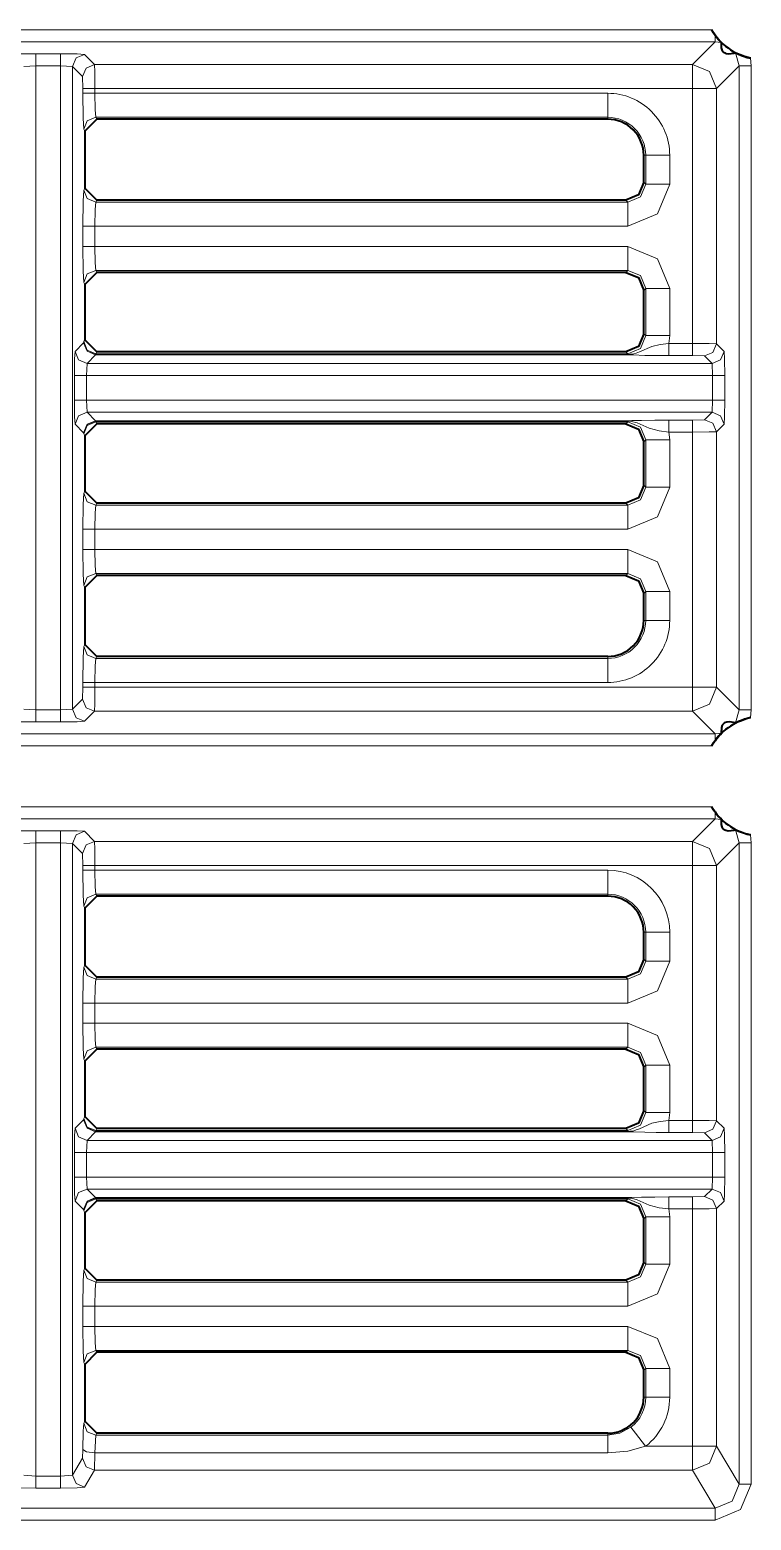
# Model space of a CAD drawing. Header units: millimetres. Extents: x 0 to 2941, y -405 to 1422.
# Drawn here: x 1168.6 to 1198.6, y 423.7 to 485.7 of the extents above; entities that cross this region are included whole.
import ezdxf

# ---------------------------------------------------------------- set-up
doc = ezdxf.new("R2010")
doc.units = ezdxf.units.MM
doc.layers.add('FINE', color=9, linetype='Continuous')
doc.layers.add('OUTLINE', color=7, linetype='Continuous')

msp = doc.modelspace()

# ---------------------------------------------------------------- linework, layer by layer
at = {"layer": 'FINE', "lineweight": 9}
for p, q in [((1196.909, 485.677), (1142.329, 485.677)), ((1142.329, 485.177), (1197.054, 485.177)), ((1169.829, 484.679), (1168.804, 484.679)), ((1197.054, 485.177), (1196.11, 484.234)), ((1197.054, 485.177), (1197.309, 485.144)), ((1168.304, 484.154), (1168.804, 484.179)), ((1169.829, 484.179), (1170.329, 484.154)), ((1170.329, 484.154), (1170.749, 483.734)), ((1170.329, 457.427), (1170.329, 484.154)), ((1196.11, 484.234), (1171.249, 484.234)), ((1170.749, 483.734), (1170.762, 483.234)), ((1170.762, 483.234), (1170.762, 483.039)), ((1171.262, 483.234), (1196.11, 483.234)), ((1171.262, 483.039), (1171.262, 483.234)), ((1192.585, 483.039), (1171.262, 483.039)), ((1196.11, 483.234), (1196.11, 472.634)), ((1197.11, 472.621), (1197.11, 483.234)), ((1170.799, 481.54), (1170.84, 481.458)), ((1171.299, 482.04), (1192.585, 482.04)), ((1171.34, 481.959), (1171.299, 482.04)), ((1192.585, 482.04), (1192.585, 481.959)), ((1194.085, 480.459), (1194.166, 480.459)), ((1194.166, 480.459), (1194.166, 479.261)), ((1195.165, 479.261), (1195.165, 480.459)), ((1170.84, 479.093), (1170.799, 479.011)), ((1194.166, 479.261), (1194.085, 479.342)), ((1171.299, 478.512), (1171.34, 478.593)), ((1193.417, 478.512), (1171.299, 478.512)), ((1193.336, 478.593), (1193.417, 478.512)), ((1170.762, 477.513), (1170.762, 476.673)), ((1171.262, 477.513), (1193.417, 477.513)), ((1171.262, 476.673), (1171.262, 477.513)), ((1193.417, 476.673), (1171.262, 476.673)), ((1171.299, 475.675), (1193.417, 475.675)), ((1171.34, 475.593), (1171.299, 475.675)), ((1193.417, 475.675), (1193.336, 475.593)), ((1170.799, 475.175), (1170.84, 475.093)), ((1195.134, 472.634), (1195.165, 472.961)), ((1171.291, 472.18), (1171.299, 472.212)), ((1193.417, 472.18), (1171.291, 472.18)), ((1171.299, 472.212), (1171.34, 472.293)), ((1193.417, 472.212), (1171.299, 472.212)), ((1193.336, 472.293), (1193.417, 472.212)), ((1196.11, 472.634), (1195.134, 472.634)), ((1197.425, 472.306), (1197.11, 472.621)), ((1170.908, 471.306), (1170.934, 471.806)), ((1196.926, 471.806), (1170.934, 471.806)), ((1195.134, 472.134), (1196.11, 472.134)), ((1196.11, 472.134), (1196.61, 472.121)), ((1196.61, 472.121), (1196.926, 471.806)), ((1196.926, 471.806), (1196.951, 471.306)), ((1170.409, 471.306), (1170.409, 470.281)), ((1170.908, 471.306), (1196.951, 471.306)), ((1170.908, 470.281), (1170.908, 471.306)), ((1196.951, 471.306), (1196.951, 470.281)), ((1197.451, 470.281), (1197.451, 471.306)), ((1196.951, 470.281), (1170.908, 470.281)), ((1170.934, 469.781), (1170.908, 470.281)), ((1196.926, 469.781), (1196.61, 469.465)), ((1196.951, 470.281), (1196.926, 469.781)), ((1170.434, 469.281), (1170.791, 468.924)), ((1193.417, 469.423), (1171.291, 469.423)), ((1171.291, 469.407), (1193.417, 469.407)), ((1171.299, 469.375), (1171.291, 469.407)), ((1171.299, 469.375), (1193.417, 469.375)), ((1171.34, 469.293), (1171.299, 469.375)), ((1193.417, 469.375), (1193.336, 469.293)), ((1196.11, 469.453), (1195.134, 469.453)), ((1196.61, 469.465), (1196.11, 469.453)), ((1197.11, 468.966), (1197.425, 469.281)), ((1170.791, 468.924), (1170.799, 468.875)), ((1170.799, 468.875), (1170.84, 468.793)), ((1194.085, 468.545), (1194.166, 468.626)), ((1194.166, 468.626), (1194.166, 466.661)), ((1195.134, 468.953), (1196.11, 468.953)), ((1196.11, 468.953), (1196.11, 458.347)), ((1194.166, 466.661), (1194.085, 466.742)), ((1171.299, 465.912), (1171.34, 465.993)), ((1193.336, 465.993), (1193.417, 465.912)), ((1193.417, 465.912), (1171.299, 465.912)), ((1171.262, 464.913), (1193.417, 464.913)), ((1171.262, 464.073), (1171.262, 464.913)), ((1193.417, 464.073), (1171.262, 464.073)), ((1171.34, 462.993), (1171.299, 463.075)), ((1171.299, 463.075), (1193.417, 463.075)), ((1193.417, 463.075), (1193.336, 462.993)), ((1170.799, 462.576), (1170.84, 462.493)), ((1194.085, 462.244), (1194.166, 462.326)), ((1194.166, 462.326), (1194.166, 461.122)), ((1194.166, 461.122), (1194.085, 461.122)), ((1170.84, 460.122), (1170.799, 460.04)), ((1171.299, 459.541), (1171.34, 459.622)), ((1192.585, 459.541), (1171.299, 459.541)), ((1192.585, 459.622), (1192.585, 459.541)), ((1171.262, 458.543), (1192.585, 458.543)), ((1171.262, 458.347), (1171.262, 458.543)), ((1196.11, 458.347), (1171.262, 458.347)), ((1168.804, 457.402), (1168.304, 457.427)), ((1170.329, 457.427), (1169.829, 457.402)), ((1170.749, 457.847), (1170.329, 457.427)), ((1170.829, 456.927), (1171.249, 457.347)), ((1171.249, 457.347), (1196.11, 457.347)), ((1196.11, 457.347), (1197.054, 456.403)), ((1198.054, 457.403), (1197.896, 456.864)), ((1198.518, 457.08), (1198.554, 457.403)), ((1168.804, 456.902), (1169.829, 456.902)), ((1197.309, 456.436), (1197.054, 456.403)), ((1142.329, 455.904), (1196.909, 455.904)), ((1196.909, 453.377), (1142.329, 453.377)), ((1142.329, 452.877), (1197.054, 452.877)), ((1169.829, 452.379), (1168.804, 452.379)), ((1171.249, 451.933), (1170.829, 452.354)), ((1197.054, 452.877), (1196.11, 451.933)), ((1197.054, 452.877), (1197.309, 452.844)), ((1197.896, 452.417), (1198.054, 451.878)), ((1168.304, 451.854), (1168.804, 451.879)), ((1168.804, 425.544), (1168.804, 451.879)), ((1168.804, 451.879), (1169.829, 451.879)), ((1169.829, 451.879), (1169.829, 425.544)), ((1169.829, 451.879), (1170.329, 451.854)), ((1170.329, 451.854), (1170.749, 451.434)), ((1170.329, 425.586), (1170.329, 451.854)), ((1196.11, 451.933), (1171.249, 451.933)), ((1197.11, 450.934), (1198.054, 451.878)), ((1198.054, 451.878), (1198.054, 425.213)), ((1198.554, 451.878), (1198.518, 452.201)), ((1198.554, 425.213), (1198.554, 451.878)), ((1170.749, 451.434), (1170.762, 450.934)), ((1170.762, 450.934), (1170.762, 450.739)), ((1171.262, 450.739), (1171.262, 450.934)), ((1192.585, 450.739), (1171.262, 450.739)), ((1197.11, 440.321), (1197.11, 450.934)), ((1170.799, 449.241), (1170.84, 449.158)), ((1171.299, 449.74), (1192.585, 449.74)), ((1171.34, 449.659), (1171.299, 449.74)), ((1192.585, 449.74), (1192.585, 449.659)), ((1194.085, 448.158), (1194.166, 448.158)), ((1194.166, 448.158), (1194.166, 446.961)), ((1195.165, 446.961), (1195.165, 448.158)), ((1170.84, 446.793), (1170.799, 446.711)), ((1194.166, 446.961), (1194.085, 447.042)), ((1170.762, 445.213), (1170.762, 444.373)), ((1171.262, 445.213), (1193.417, 445.213)), ((1171.262, 444.373), (1171.262, 445.213)), ((1193.417, 444.373), (1171.262, 444.373)), ((1171.299, 443.375), (1193.417, 443.375)), ((1171.34, 443.294), (1171.299, 443.375)), ((1193.417, 443.375), (1193.336, 443.294)), ((1170.799, 442.875), (1170.84, 442.793)), ((1194.085, 442.544), (1194.166, 442.626)), ((1194.166, 442.626), (1194.166, 440.661)), ((1195.165, 440.661), (1195.165, 442.626)), ((1194.166, 440.661), (1194.085, 440.742)), ((1195.134, 440.334), (1195.165, 440.661)), ((1170.791, 440.363), (1170.434, 440.006)), ((1170.799, 440.411), (1170.791, 440.363)), ((1170.84, 440.493), (1170.799, 440.411)), ((1171.299, 439.912), (1171.34, 439.993)), ((1193.336, 439.993), (1193.417, 439.912)), ((1196.11, 440.334), (1195.134, 440.334)), ((1197.425, 440.006), (1197.11, 440.321)), ((1170.908, 439.006), (1170.934, 439.506)), ((1170.934, 439.506), (1171.291, 439.863)), ((1171.291, 439.88), (1171.299, 439.912)), ((1193.417, 439.88), (1171.291, 439.88)), ((1171.291, 439.863), (1193.417, 439.863)), ((1193.417, 439.912), (1171.299, 439.912)), ((1195.134, 439.834), (1196.11, 439.834)), ((1196.11, 439.834), (1196.61, 439.822)), ((1196.926, 439.506), (1196.951, 439.006)), ((1170.409, 439.006), (1170.409, 437.981)), ((1170.908, 439.006), (1196.951, 439.006)), ((1170.908, 437.981), (1170.908, 439.006)), ((1196.951, 439.006), (1196.951, 437.981)), ((1197.451, 437.981), (1197.451, 439.006)), ((1170.934, 437.481), (1170.908, 437.981)), ((1196.951, 437.981), (1170.908, 437.981)), ((1196.926, 437.481), (1196.61, 437.166)), ((1196.951, 437.981), (1196.926, 437.481)), ((1170.434, 436.981), (1170.791, 436.624)), ((1193.417, 437.124), (1171.291, 437.124)), ((1171.291, 437.107), (1193.417, 437.107)), ((1171.299, 437.075), (1171.291, 437.107)), ((1171.299, 437.075), (1193.417, 437.075)), ((1171.34, 436.993), (1171.299, 437.075)), ((1193.417, 437.075), (1193.336, 436.993)), ((1196.11, 437.153), (1195.134, 437.153)), ((1196.61, 437.166), (1196.11, 437.153)), ((1197.11, 436.666), (1197.425, 436.981)), ((1170.791, 436.624), (1170.799, 436.575)), ((1170.799, 436.575), (1170.84, 436.493)), ((1194.085, 436.244), (1194.166, 436.326)), ((1194.166, 436.326), (1194.166, 434.361)), ((1195.165, 436.326), (1195.134, 436.653)), ((1195.134, 436.653), (1196.11, 436.653)), ((1195.165, 434.361), (1195.165, 436.326)), ((1196.11, 436.653), (1196.11, 426.786)), ((1197.11, 426.786), (1197.11, 436.666)), ((1194.166, 434.361), (1194.085, 434.442)), ((1170.84, 434.193), (1170.799, 434.111)), ((1171.299, 433.612), (1171.34, 433.693)), ((1193.417, 433.612), (1171.299, 433.612)), ((1193.336, 433.693), (1193.417, 433.612)), ((1170.762, 432.613), (1170.762, 431.773)), ((1171.262, 431.773), (1171.262, 432.613)), ((1171.262, 432.613), (1193.417, 432.613)), ((1193.417, 431.773), (1171.262, 431.773)), ((1171.299, 430.775), (1193.417, 430.775)), ((1171.34, 430.693), (1171.299, 430.775)), ((1193.417, 430.775), (1193.336, 430.693)), ((1170.799, 430.275), (1170.84, 430.193)), ((1194.085, 429.944), (1194.166, 430.026)), ((1194.166, 430.026), (1194.166, 428.828)), ((1195.165, 428.828), (1195.165, 430.026)), ((1194.166, 428.828), (1194.085, 428.828)), ((1170.84, 427.828), (1170.797, 427.742)), ((1171.261, 426.515), (1171.297, 427.242)), ((1171.297, 427.242), (1171.34, 427.328)), ((1192.585, 427.242), (1171.297, 427.242)), ((1192.585, 427.328), (1192.585, 427.242)), ((1171.249, 425.787), (1171.261, 426.515)), ((1196.11, 426.786), (1194.162, 426.786)), ((1198.054, 425.213), (1197.11, 426.786)), ((1170.75, 426.287), (1170.329, 425.586)), ((1170.829, 425.087), (1171.249, 425.787)), ((1171.249, 425.787), (1196.11, 425.787)), ((1196.11, 425.787), (1197.055, 424.213)), ((1168.804, 425.544), (1168.304, 425.586)), ((1169.829, 425.544), (1168.804, 425.544)), ((1170.329, 425.586), (1169.829, 425.544)), ((1168.804, 425.044), (1169.829, 425.044)), ((1197.055, 424.213), (1142.329, 424.213)), ((1142.329, 423.713), (1197.055, 423.713))]:
    msp.add_line(p, q, dxfattribs=at)
for points in [[(1197.054, 485.455), (1197.054, 485.256), (1197.054, 485.177)], [(1168.804, 484.679), (1168.106, 484.672), (1167.804, 484.654)], [(1168.804, 484.179), (1168.804, 484.528), (1168.804, 484.679)], [(1169.829, 484.179), (1169.829, 484.528), (1169.829, 484.679)], [(1171.249, 484.234), (1170.829, 484.654), (1170.527, 484.672), (1169.829, 484.679)], [(1170.329, 484.154), (1170.476, 484.507), (1170.829, 484.654)], [(1197.896, 484.717), (1198.054, 484.178), (1198.205, 484.178), (1198.554, 484.178)], [(1169.829, 457.402), (1168.804, 457.402), (1168.804, 484.179)], [(1168.804, 484.179), (1169.829, 484.179), (1169.829, 457.402)], [(1170.749, 483.734), (1170.896, 484.087), (1171.249, 484.234)], [(1171.262, 483.234), (1171.258, 483.932), (1171.249, 484.234)], [(1197.11, 483.234), (1196.817, 483.941), (1196.11, 484.234)], [(1196.11, 483.234), (1196.11, 483.932), (1196.11, 484.234)], [(1197.11, 483.234), (1198.054, 484.178), (1198.054, 457.403)], [(1198.554, 457.403), (1198.554, 484.178), (1198.518, 484.501)], [(1170.762, 483.234), (1170.913, 483.234), (1171.262, 483.234)], [(1171.262, 483.039), (1170.913, 483.039), (1170.762, 483.039)], [(1170.762, 483.039), (1170.773, 482.006), (1170.799, 481.54)], [(1171.299, 482.04), (1171.273, 482.35), (1171.262, 483.039)], [(1192.585, 483.039), (1192.585, 482.35), (1192.585, 482.04)], [(1197.11, 483.234), (1196.808, 483.234), (1196.11, 483.234)], [(1171.299, 482.04), (1170.946, 481.893), (1170.799, 481.54)], [(1195.165, 480.459), (1194.476, 480.459), (1194.166, 480.459)], [(1170.799, 479.011), (1170.773, 478.546), (1170.762, 477.513)], [(1170.799, 479.011), (1170.946, 478.659), (1171.299, 478.512)], [(1194.166, 479.261), (1193.948, 478.73), (1193.417, 478.512)], [(1193.417, 477.513), (1194.653, 478.025), (1195.165, 479.261)], [(1194.166, 479.261), (1194.476, 479.261), (1195.165, 479.261)], [(1171.262, 477.513), (1171.273, 478.202), (1171.299, 478.512)], [(1193.417, 478.512), (1193.417, 478.202), (1193.417, 477.513)], [(1170.762, 477.513), (1170.913, 477.513), (1171.262, 477.513)], [(1171.262, 476.673), (1170.913, 476.673), (1170.762, 476.673)], [(1170.762, 476.673), (1170.773, 475.641), (1170.799, 475.175)], [(1171.299, 475.675), (1171.273, 475.985), (1171.262, 476.673)], [(1193.417, 475.675), (1193.417, 475.985), (1193.417, 476.673)], [(1195.165, 472.961), (1195.165, 474.926), (1194.653, 476.162), (1193.417, 476.673)], [(1171.299, 475.675), (1170.946, 475.528), (1170.799, 475.175)], [(1193.417, 475.675), (1193.948, 475.457), (1194.166, 474.926)], [(1194.085, 474.844), (1194.166, 474.926), (1194.166, 472.961), (1194.085, 473.042)], [(1194.166, 474.926), (1194.476, 474.926), (1195.165, 474.926)], [(1170.84, 472.793), (1170.799, 472.712), (1170.791, 472.663)], [(1194.166, 472.961), (1193.948, 472.43), (1193.417, 472.212)], [(1194.166, 472.961), (1194.476, 472.961), (1195.165, 472.961)], [(1170.791, 472.663), (1170.434, 472.306), (1170.416, 472.004), (1170.409, 471.306)], [(1170.434, 472.306), (1170.581, 471.953), (1170.934, 471.806)], [(1170.791, 472.663), (1170.939, 472.323), (1171.291, 472.18)], [(1170.791, 472.663), (1170.938, 472.31), (1171.291, 472.163)], [(1170.799, 472.712), (1170.946, 472.359), (1171.299, 472.212)], [(1171.291, 472.163), (1171.291, 472.168), (1171.291, 472.18)], [(1195.134, 472.634), (1194.77, 472.591), (1194.427, 472.513), (1193.909, 472.288), (1193.772, 472.237), (1193.666, 472.208), (1193.52, 472.185), (1193.45, 472.18), (1193.417, 472.18)], [(1193.417, 472.18), (1193.417, 472.201), (1193.417, 472.212)], [(1193.417, 472.163), (1193.417, 472.168), (1193.417, 472.18)], [(1195.134, 472.134), (1195.134, 472.285), (1195.134, 472.634)], [(1196.11, 472.134), (1196.11, 472.285), (1196.11, 472.634)], [(1197.11, 472.621), (1196.808, 472.63), (1196.11, 472.634)], [(1196.61, 472.121), (1196.964, 472.268), (1197.11, 472.621)], [(1196.926, 471.806), (1197.279, 471.953), (1197.425, 472.306)], [(1197.451, 471.306), (1197.443, 472.004), (1197.425, 472.306)], [(1170.934, 471.806), (1171.291, 472.163), (1193.417, 472.163)], [(1193.417, 472.163), (1193.43, 472.163), (1193.457, 472.163), (1193.516, 472.162), (1193.565, 472.16), (1193.639, 472.158), (1194.133, 472.143), (1194.604, 472.137), (1195.134, 472.134)], [(1170.409, 471.306), (1170.56, 471.306), (1170.908, 471.306)], [(1196.951, 471.306), (1197.3, 471.306), (1197.451, 471.306)], [(1170.409, 470.281), (1170.56, 470.281), (1170.908, 470.281)], [(1170.409, 470.281), (1170.416, 469.583), (1170.434, 469.281)], [(1170.434, 469.281), (1170.581, 469.634), (1170.934, 469.781)], [(1171.291, 469.423), (1170.934, 469.781), (1196.926, 469.781)], [(1196.926, 469.781), (1197.279, 469.634), (1197.425, 469.281)], [(1196.951, 470.281), (1197.3, 470.281), (1197.451, 470.281)], [(1197.425, 469.281), (1197.443, 469.583), (1197.451, 470.281)], [(1170.791, 468.924), (1170.938, 469.277), (1171.291, 469.423)], [(1170.791, 468.924), (1170.939, 469.264), (1171.291, 469.407)], [(1170.799, 468.875), (1170.946, 469.228), (1171.299, 469.375)], [(1171.291, 469.407), (1171.291, 469.419), (1171.291, 469.423)], [(1195.134, 469.453), (1194.542, 469.45), (1193.994, 469.44), (1193.586, 469.427), (1193.478, 469.424), (1193.444, 469.424), (1193.417, 469.423)], [(1193.417, 469.423), (1193.417, 469.419), (1193.417, 469.407)], [(1193.417, 469.407), (1193.487, 469.405), (1193.574, 469.396), (1193.814, 469.336), (1194.314, 469.114), (1194.727, 469.003), (1195.134, 468.953)], [(1193.417, 469.375), (1193.417, 469.386), (1193.417, 469.407)], [(1193.417, 469.375), (1193.948, 469.157), (1194.166, 468.626)], [(1195.134, 469.453), (1195.134, 469.302), (1195.134, 468.953)], [(1196.11, 469.453), (1196.11, 469.302), (1196.11, 468.953)], [(1196.61, 469.465), (1196.964, 469.319), (1197.11, 468.966)], [(1194.166, 468.626), (1194.476, 468.626), (1195.165, 468.626)], [(1195.165, 466.661), (1195.165, 468.626), (1195.134, 468.953)], [(1196.11, 468.953), (1196.808, 468.957), (1197.11, 468.966)], [(1198.054, 457.403), (1197.11, 458.347), (1197.11, 468.966)], [(1194.166, 466.661), (1193.948, 466.13), (1193.417, 465.912)], [(1193.417, 464.913), (1194.653, 465.425), (1195.165, 466.661)], [(1194.166, 466.661), (1194.476, 466.661), (1195.165, 466.661)], [(1170.84, 466.493), (1170.799, 466.411), (1170.773, 465.946), (1170.762, 464.913)], [(1170.799, 466.411), (1170.946, 466.059), (1171.299, 465.912)], [(1171.262, 464.913), (1171.273, 465.602), (1171.299, 465.912)], [(1193.417, 464.913), (1193.417, 465.602), (1193.417, 465.912)], [(1170.762, 464.913), (1170.913, 464.913), (1171.262, 464.913)], [(1170.762, 464.913), (1170.762, 464.073), (1170.773, 463.041), (1170.799, 462.576)], [(1170.762, 464.073), (1170.913, 464.073), (1171.262, 464.073)], [(1171.299, 463.075), (1171.273, 463.385), (1171.262, 464.073)], [(1193.417, 464.073), (1193.417, 463.385), (1193.417, 463.075)], [(1195.165, 461.122), (1195.165, 462.326), (1194.653, 463.562), (1193.417, 464.073)], [(1171.299, 463.075), (1170.946, 462.928), (1170.799, 462.576)], [(1193.417, 463.075), (1193.948, 462.857), (1194.166, 462.326)], [(1195.165, 462.326), (1194.476, 462.326), (1194.166, 462.326)], [(1195.165, 461.122), (1194.476, 461.122), (1194.166, 461.122)], [(1170.799, 460.04), (1170.773, 459.575), (1170.762, 458.543)], [(1170.799, 460.04), (1170.946, 459.688), (1171.299, 459.541)], [(1171.262, 458.543), (1171.273, 459.231), (1171.299, 459.541)], [(1192.585, 459.541), (1192.585, 459.231), (1192.585, 458.543)], [(1170.762, 458.543), (1170.762, 458.347), (1170.749, 457.847)], [(1170.762, 458.543), (1170.913, 458.543), (1171.262, 458.543)], [(1170.762, 458.347), (1170.913, 458.347), (1171.262, 458.347)], [(1171.249, 457.347), (1171.258, 457.649), (1171.262, 458.347)], [(1197.11, 458.347), (1196.808, 458.347), (1196.11, 458.347)], [(1196.11, 457.347), (1196.817, 457.64), (1197.11, 458.347)], [(1196.11, 457.347), (1196.11, 457.649), (1196.11, 458.347)], [(1197.054, 456.403), (1142.329, 456.403), (1143.273, 457.347)], [(1143.273, 457.347), (1167.384, 457.347), (1167.804, 456.927), (1168.106, 456.909), (1168.804, 456.902)], [(1168.804, 457.402), (1168.804, 457.053), (1168.804, 456.902)], [(1169.829, 457.402), (1169.829, 457.053), (1169.829, 456.902)], [(1170.329, 457.427), (1170.476, 457.074), (1170.829, 456.927)], [(1170.749, 457.847), (1170.896, 457.494), (1171.249, 457.347)], [(1198.054, 457.403), (1198.205, 457.403), (1198.554, 457.403)], [(1169.829, 456.902), (1170.527, 456.909), (1170.829, 456.927)], [(1197.054, 456.403), (1197.054, 456.325), (1197.054, 456.126)], [(1197.054, 452.877), (1197.054, 452.956), (1197.054, 453.155)], [(1168.804, 452.379), (1168.106, 452.372), (1167.804, 452.354)], [(1168.804, 451.879), (1168.804, 452.228), (1168.804, 452.379)], [(1169.829, 451.879), (1169.829, 452.228), (1169.829, 452.379)], [(1170.829, 452.354), (1170.527, 452.372), (1169.829, 452.379)], [(1170.329, 451.854), (1170.476, 452.207), (1170.829, 452.354)], [(1170.749, 451.434), (1170.896, 451.787), (1171.249, 451.933)], [(1171.262, 450.934), (1171.258, 451.632), (1171.249, 451.933)], [(1197.11, 450.934), (1196.817, 451.641), (1196.11, 451.933)], [(1196.11, 450.934), (1196.11, 451.632), (1196.11, 451.933)], [(1198.054, 451.878), (1198.205, 451.878), (1198.554, 451.878)], [(1170.762, 450.934), (1170.913, 450.934), (1171.262, 450.934)], [(1171.262, 450.739), (1170.913, 450.739), (1170.762, 450.739)], [(1170.762, 450.739), (1170.773, 449.706), (1170.799, 449.241)], [(1171.262, 450.934), (1196.11, 450.934), (1196.11, 440.334)], [(1171.299, 449.74), (1171.273, 450.05), (1171.262, 450.739)], [(1192.585, 450.739), (1192.585, 450.05), (1192.585, 449.74)], [(1196.11, 450.934), (1196.808, 450.934), (1197.11, 450.934)], [(1171.299, 449.74), (1170.946, 449.593), (1170.799, 449.241)], [(1194.166, 448.158), (1194.476, 448.158), (1195.165, 448.158)], [(1194.166, 446.961), (1193.948, 446.43), (1193.417, 446.212)], [(1193.417, 445.213), (1194.653, 445.725), (1195.165, 446.961)], [(1194.166, 446.961), (1194.476, 446.961), (1195.165, 446.961)], [(1170.799, 446.711), (1170.773, 446.246), (1170.762, 445.213)], [(1170.799, 446.711), (1170.946, 446.358), (1171.299, 446.212)], [(1171.262, 445.213), (1171.273, 445.902), (1171.299, 446.212)], [(1193.336, 446.294), (1193.417, 446.212), (1171.299, 446.212), (1171.34, 446.294)], [(1193.417, 446.212), (1193.417, 445.902), (1193.417, 445.213)], [(1170.762, 445.213), (1170.913, 445.213), (1171.262, 445.213)], [(1170.762, 444.373), (1170.913, 444.373), (1171.262, 444.373)], [(1170.762, 444.373), (1170.773, 443.341), (1170.799, 442.875)], [(1171.299, 443.375), (1171.273, 443.685), (1171.262, 444.373)], [(1193.417, 443.375), (1193.417, 443.685), (1193.417, 444.373)], [(1195.165, 442.626), (1194.653, 443.862), (1193.417, 444.373)], [(1170.799, 442.875), (1170.946, 443.228), (1171.299, 443.375)], [(1193.417, 443.375), (1193.948, 443.157), (1194.166, 442.626)], [(1194.166, 442.626), (1194.476, 442.626), (1195.165, 442.626)], [(1194.166, 440.661), (1193.948, 440.13), (1193.417, 439.912)], [(1194.166, 440.661), (1194.476, 440.661), (1195.165, 440.661)], [(1170.434, 440.006), (1170.416, 439.704), (1170.409, 439.006)], [(1170.434, 440.006), (1170.581, 439.653), (1170.934, 439.506)], [(1170.791, 440.363), (1170.939, 440.023), (1171.291, 439.88)], [(1170.791, 440.363), (1170.938, 440.01), (1171.291, 439.863)], [(1170.799, 440.411), (1170.946, 440.058), (1171.299, 439.912)], [(1195.134, 440.334), (1194.77, 440.291), (1194.427, 440.213), (1193.909, 439.988), (1193.772, 439.937), (1193.666, 439.908), (1193.52, 439.885), (1193.45, 439.88), (1193.417, 439.88)], [(1195.134, 440.334), (1195.134, 439.985), (1195.134, 439.834)], [(1196.11, 440.334), (1196.11, 439.985), (1196.11, 439.834)], [(1197.11, 440.321), (1196.808, 440.33), (1196.11, 440.334)], [(1197.11, 440.321), (1196.964, 439.968), (1196.61, 439.822)], [(1197.425, 440.006), (1197.279, 439.653), (1196.926, 439.506)], [(1197.451, 439.006), (1197.443, 439.704), (1197.425, 440.006)], [(1196.61, 439.822), (1196.926, 439.506), (1170.934, 439.506)], [(1171.291, 439.863), (1171.291, 439.868), (1171.291, 439.88)], [(1193.417, 439.88), (1193.417, 439.901), (1193.417, 439.912)], [(1193.417, 439.88), (1193.417, 439.868), (1193.417, 439.863)], [(1193.417, 439.863), (1193.43, 439.863), (1193.457, 439.863), (1193.516, 439.862), (1193.565, 439.86), (1193.639, 439.858), (1194.133, 439.843), (1194.604, 439.837), (1195.134, 439.834)], [(1170.409, 439.006), (1170.56, 439.006), (1170.908, 439.006)], [(1197.451, 439.006), (1197.3, 439.006), (1196.951, 439.006)], [(1170.409, 437.981), (1170.56, 437.981), (1170.908, 437.981)], [(1170.409, 437.981), (1170.416, 437.283), (1170.434, 436.981)], [(1170.434, 436.981), (1170.581, 437.334), (1170.934, 437.481)], [(1171.291, 437.124), (1170.934, 437.481), (1196.926, 437.481)], [(1197.425, 436.981), (1197.279, 437.334), (1196.926, 437.481)], [(1197.451, 437.981), (1197.3, 437.981), (1196.951, 437.981)], [(1197.425, 436.981), (1197.443, 437.283), (1197.451, 437.981)], [(1170.791, 436.624), (1170.938, 436.977), (1171.291, 437.124)], [(1170.791, 436.624), (1170.939, 436.964), (1171.291, 437.107)], [(1170.799, 436.575), (1170.946, 436.928), (1171.299, 437.075)], [(1171.291, 437.107), (1171.291, 437.119), (1171.291, 437.124)], [(1195.134, 437.153), (1194.542, 437.15), (1193.994, 437.14), (1193.586, 437.127), (1193.478, 437.124), (1193.444, 437.124), (1193.417, 437.124)], [(1193.417, 437.107), (1193.417, 437.119), (1193.417, 437.124)], [(1193.417, 437.107), (1193.487, 437.105), (1193.574, 437.096), (1193.814, 437.036), (1194.314, 436.814), (1194.727, 436.703), (1195.134, 436.653)], [(1193.417, 437.075), (1193.417, 437.085), (1193.417, 437.107)], [(1193.417, 437.075), (1193.948, 436.857), (1194.166, 436.326)], [(1195.134, 436.653), (1195.134, 437.002), (1195.134, 437.153)], [(1196.11, 436.653), (1196.11, 437.002), (1196.11, 437.153)], [(1197.11, 436.666), (1196.964, 437.019), (1196.61, 437.166)], [(1194.166, 436.326), (1194.476, 436.326), (1195.165, 436.326)], [(1196.11, 436.653), (1196.808, 436.657), (1197.11, 436.666)], [(1170.799, 434.111), (1170.773, 433.646), (1170.762, 432.613)], [(1170.799, 434.111), (1170.946, 433.759), (1171.299, 433.612)], [(1194.166, 434.361), (1193.948, 433.83), (1193.417, 433.612)], [(1193.417, 432.613), (1194.653, 433.125), (1195.165, 434.361)], [(1194.166, 434.361), (1194.476, 434.361), (1195.165, 434.361)], [(1171.262, 432.613), (1171.273, 433.302), (1171.299, 433.612)], [(1193.417, 432.613), (1193.417, 433.302), (1193.417, 433.612)], [(1170.762, 432.613), (1170.913, 432.613), (1171.262, 432.613)], [(1170.762, 431.773), (1170.913, 431.773), (1171.262, 431.773)], [(1170.762, 431.773), (1170.773, 430.741), (1170.799, 430.275)], [(1171.299, 430.775), (1171.273, 431.085), (1171.262, 431.773)], [(1193.417, 431.773), (1193.417, 431.085), (1193.417, 430.775)], [(1195.165, 430.026), (1194.653, 431.262), (1193.417, 431.773)], [(1171.299, 430.775), (1170.946, 430.628), (1170.799, 430.275)], [(1193.417, 430.775), (1193.948, 430.557), (1194.166, 430.026)], [(1195.165, 430.026), (1194.476, 430.026), (1194.166, 430.026)], [(1195.165, 428.828), (1194.476, 428.828), (1194.166, 428.828)], [(1170.797, 427.742), (1170.775, 427.415), (1170.762, 426.651), (1170.75, 426.287)], [(1170.797, 427.742), (1170.944, 427.389), (1171.297, 427.242)], [(1193.552, 427.576), (1193.097, 427.329), (1192.585, 427.242)], [(1194.162, 426.786), (1193.741, 427.331), (1193.552, 427.576)], [(1192.585, 426.515), (1192.585, 427.025), (1192.585, 427.242)], [(1170.762, 426.651), (1170.912, 426.556), (1171.261, 426.515)], [(1171.261, 426.515), (1192.585, 426.515), (1193.421, 426.586), (1194.162, 426.786)], [(1196.11, 426.786), (1196.808, 426.786), (1197.11, 426.786)], [(1196.11, 425.787), (1196.817, 426.08), (1197.11, 426.786)], [(1196.11, 426.786), (1196.11, 426.095), (1196.11, 425.787)], [(1170.75, 426.287), (1170.896, 425.934), (1171.249, 425.787)], [(1167.804, 425.087), (1168.106, 425.057), (1168.804, 425.044)], [(1168.804, 425.544), (1168.804, 425.198), (1168.804, 425.044)], [(1169.829, 425.544), (1169.829, 425.198), (1169.829, 425.044)], [(1169.829, 425.044), (1170.527, 425.057), (1170.829, 425.087)], [(1170.329, 425.586), (1170.476, 425.233), (1170.829, 425.087)], [(1198.054, 425.213), (1197.762, 424.505), (1197.055, 424.213)], [(1197.055, 423.713), (1198.115, 424.152), (1198.554, 425.213)], [(1198.054, 425.213), (1198.205, 425.213), (1198.554, 425.213)], [(1197.055, 423.713), (1197.055, 424.059), (1197.055, 424.213)]]:
    msp.add_lwpolyline(points, dxfattribs=at)
for points in [[(1195.165, 480.459, 0.414223), (1192.585, 483.038)], [(1194.166, 480.459, 0.414214), (1192.585, 482.04)], [(1192.585, 459.541, 0.414245), (1194.166, 461.122)], [(1192.585, 458.542, 0.414223), (1195.165, 461.122)], [(1195.165, 448.158, 0.414184), (1192.585, 450.739)], [(1194.166, 448.158, 0.414182), (1192.585, 449.74)], [(1193.552, 427.576, 0.232312), (1194.166, 428.828)], [(1194.162, 426.786, 0.232267), (1195.165, 428.828)]]:
    msp.add_lwpolyline(points, format="xyb", dxfattribs=at)
at = {"layer": 'OUTLINE', "lineweight": 40}
for p, q in [((1197.054, 485.455), (1196.909, 485.677)), ((1170.84, 481.458), (1171.34, 481.959)), ((1192.585, 481.959), (1171.34, 481.959)), ((1170.84, 481.458), (1170.84, 479.093)), ((1194.085, 479.342), (1194.085, 480.459)), ((1171.34, 478.593), (1170.84, 479.093)), ((1193.336, 478.593), (1171.34, 478.593)), ((1170.84, 475.093), (1171.34, 475.593)), ((1193.336, 475.593), (1171.34, 475.593)), ((1170.84, 475.093), (1170.84, 472.793)), ((1194.085, 473.042), (1194.085, 474.844)), ((1170.84, 468.793), (1171.34, 469.293)), ((1193.336, 469.293), (1171.34, 469.293)), ((1170.84, 468.793), (1170.84, 466.493)), ((1194.085, 466.742), (1194.085, 468.545)), ((1171.34, 465.993), (1170.84, 466.493)), ((1193.336, 465.993), (1171.34, 465.993)), ((1170.84, 462.493), (1171.34, 462.993)), ((1193.336, 462.993), (1171.34, 462.993)), ((1170.84, 462.493), (1170.84, 460.122)), ((1194.085, 461.122), (1194.085, 462.244)), ((1171.34, 459.622), (1170.84, 460.122)), ((1192.585, 459.622), (1171.34, 459.622)), ((1196.909, 455.904), (1197.054, 456.126)), ((1197.054, 453.155), (1196.909, 453.377)), ((1170.84, 449.158), (1171.34, 449.659)), ((1192.585, 449.659), (1171.34, 449.659)), ((1170.84, 449.158), (1170.84, 446.793)), ((1194.085, 447.042), (1194.085, 448.158)), ((1171.34, 446.294), (1170.84, 446.793)), ((1193.336, 446.294), (1171.34, 446.294)), ((1170.84, 442.793), (1171.34, 443.294)), ((1193.336, 443.294), (1171.34, 443.294)), ((1170.84, 442.793), (1170.84, 440.493)), ((1194.085, 440.742), (1194.085, 442.544)), ((1170.84, 436.493), (1171.34, 436.993)), ((1193.336, 436.993), (1171.34, 436.993)), ((1170.84, 436.493), (1170.84, 434.193)), ((1194.085, 434.442), (1194.085, 436.244)), ((1171.34, 433.693), (1170.84, 434.193)), ((1193.336, 433.693), (1171.34, 433.693)), ((1170.84, 430.193), (1171.34, 430.693)), ((1193.336, 430.693), (1171.34, 430.693)), ((1170.84, 430.193), (1170.84, 427.828)), ((1194.085, 428.828), (1194.085, 429.944))]:
    msp.add_line(p, q, dxfattribs=at)
for points in [[(1196.909, 485.677, 0.207973), (1198.518, 484.501)], [(1194.085, 480.459, 0.414214), (1192.585, 481.959)], [(1192.585, 459.622, 0.414214), (1194.085, 461.122)], [(1198.518, 457.08, 0.207931), (1196.909, 455.904)], [(1196.909, 453.377, 0.207966), (1198.518, 452.201)], [(1194.085, 448.158, 0.414214), (1192.585, 449.658)], [(1192.585, 427.328, 0.414214), (1194.085, 428.828)]]:
    msp.add_lwpolyline(points, format="xyb", dxfattribs=at)
for points in [[(1197.309, 485.144), (1197.297, 485.16), (1197.251, 485.211), (1197.137, 485.345), (1197.054, 485.455)], [(1197.309, 485.144), (1197.302, 485.079), (1197.307, 484.933), (1197.336, 484.839), (1197.391, 484.762), (1197.404, 484.75), (1197.411, 484.745), (1197.413, 484.743), (1197.416, 484.741), (1197.419, 484.739), (1197.421, 484.737), (1197.425, 484.735), (1197.432, 484.729), (1197.452, 484.718), (1197.495, 484.699), (1197.593, 484.678), (1197.848, 484.704), (1197.896, 484.717)], [(1198.518, 484.501), (1198.277, 484.567), (1198.093, 484.633), (1197.962, 484.689), (1197.913, 484.711), (1197.896, 484.717)], [(1194.085, 479.342), (1193.865, 478.813), (1193.336, 478.593)], [(1193.336, 475.593), (1193.865, 475.374), (1194.085, 474.844)], [(1193.336, 472.293), (1171.34, 472.293), (1170.84, 472.793)], [(1194.085, 473.042), (1193.865, 472.513), (1193.336, 472.293)], [(1193.336, 469.293), (1193.865, 469.074), (1194.085, 468.545)], [(1194.085, 466.742), (1193.865, 466.213), (1193.336, 465.993)], [(1193.336, 462.993), (1193.865, 462.774), (1194.085, 462.244)], [(1197.896, 456.864), (1197.822, 456.883), (1197.653, 456.905), (1197.541, 456.895), (1197.446, 456.86), (1197.431, 456.85), (1197.424, 456.846), (1197.421, 456.843), (1197.419, 456.842), (1197.417, 456.84), (1197.414, 456.839), (1197.412, 456.837), (1197.408, 456.834), (1197.399, 456.826), (1197.381, 456.808), (1197.351, 456.769), (1197.312, 456.672), (1197.309, 456.437)], [(1197.896, 456.864), (1197.915, 456.871), (1197.98, 456.9), (1198.146, 456.968), (1198.365, 457.04), (1198.518, 457.08)], [(1197.054, 456.126), (1197.188, 456.297), (1197.268, 456.388), (1197.301, 456.425), (1197.309, 456.436)], [(1197.309, 452.844), (1197.297, 452.86), (1197.251, 452.911), (1197.137, 453.045), (1197.054, 453.155)], [(1197.309, 452.844), (1197.302, 452.779), (1197.307, 452.633), (1197.336, 452.539), (1197.391, 452.462), (1197.404, 452.45), (1197.411, 452.445), (1197.413, 452.443), (1197.416, 452.441), (1197.419, 452.439), (1197.421, 452.437), (1197.425, 452.435), (1197.432, 452.43), (1197.452, 452.418), (1197.495, 452.399), (1197.593, 452.378), (1197.848, 452.404), (1197.896, 452.417)], [(1198.518, 452.201), (1198.277, 452.267), (1198.093, 452.333), (1197.962, 452.389), (1197.913, 452.411), (1197.896, 452.417)], [(1194.085, 447.042), (1193.865, 446.513), (1193.336, 446.294)], [(1193.336, 443.294), (1193.865, 443.074), (1194.085, 442.544)], [(1194.085, 440.742), (1193.865, 440.213), (1193.336, 439.993)], [(1193.336, 439.993), (1171.34, 439.993), (1170.84, 440.493)], [(1193.336, 436.993), (1193.865, 436.774), (1194.085, 436.244)], [(1194.085, 434.442), (1193.865, 433.913), (1193.336, 433.693)], [(1193.336, 430.693), (1193.865, 430.474), (1194.085, 429.944)], [(1192.585, 427.328), (1171.34, 427.328), (1170.84, 427.828)]]:
    msp.add_lwpolyline(points, dxfattribs=at)

doc.saveas('drawing.dxf')
